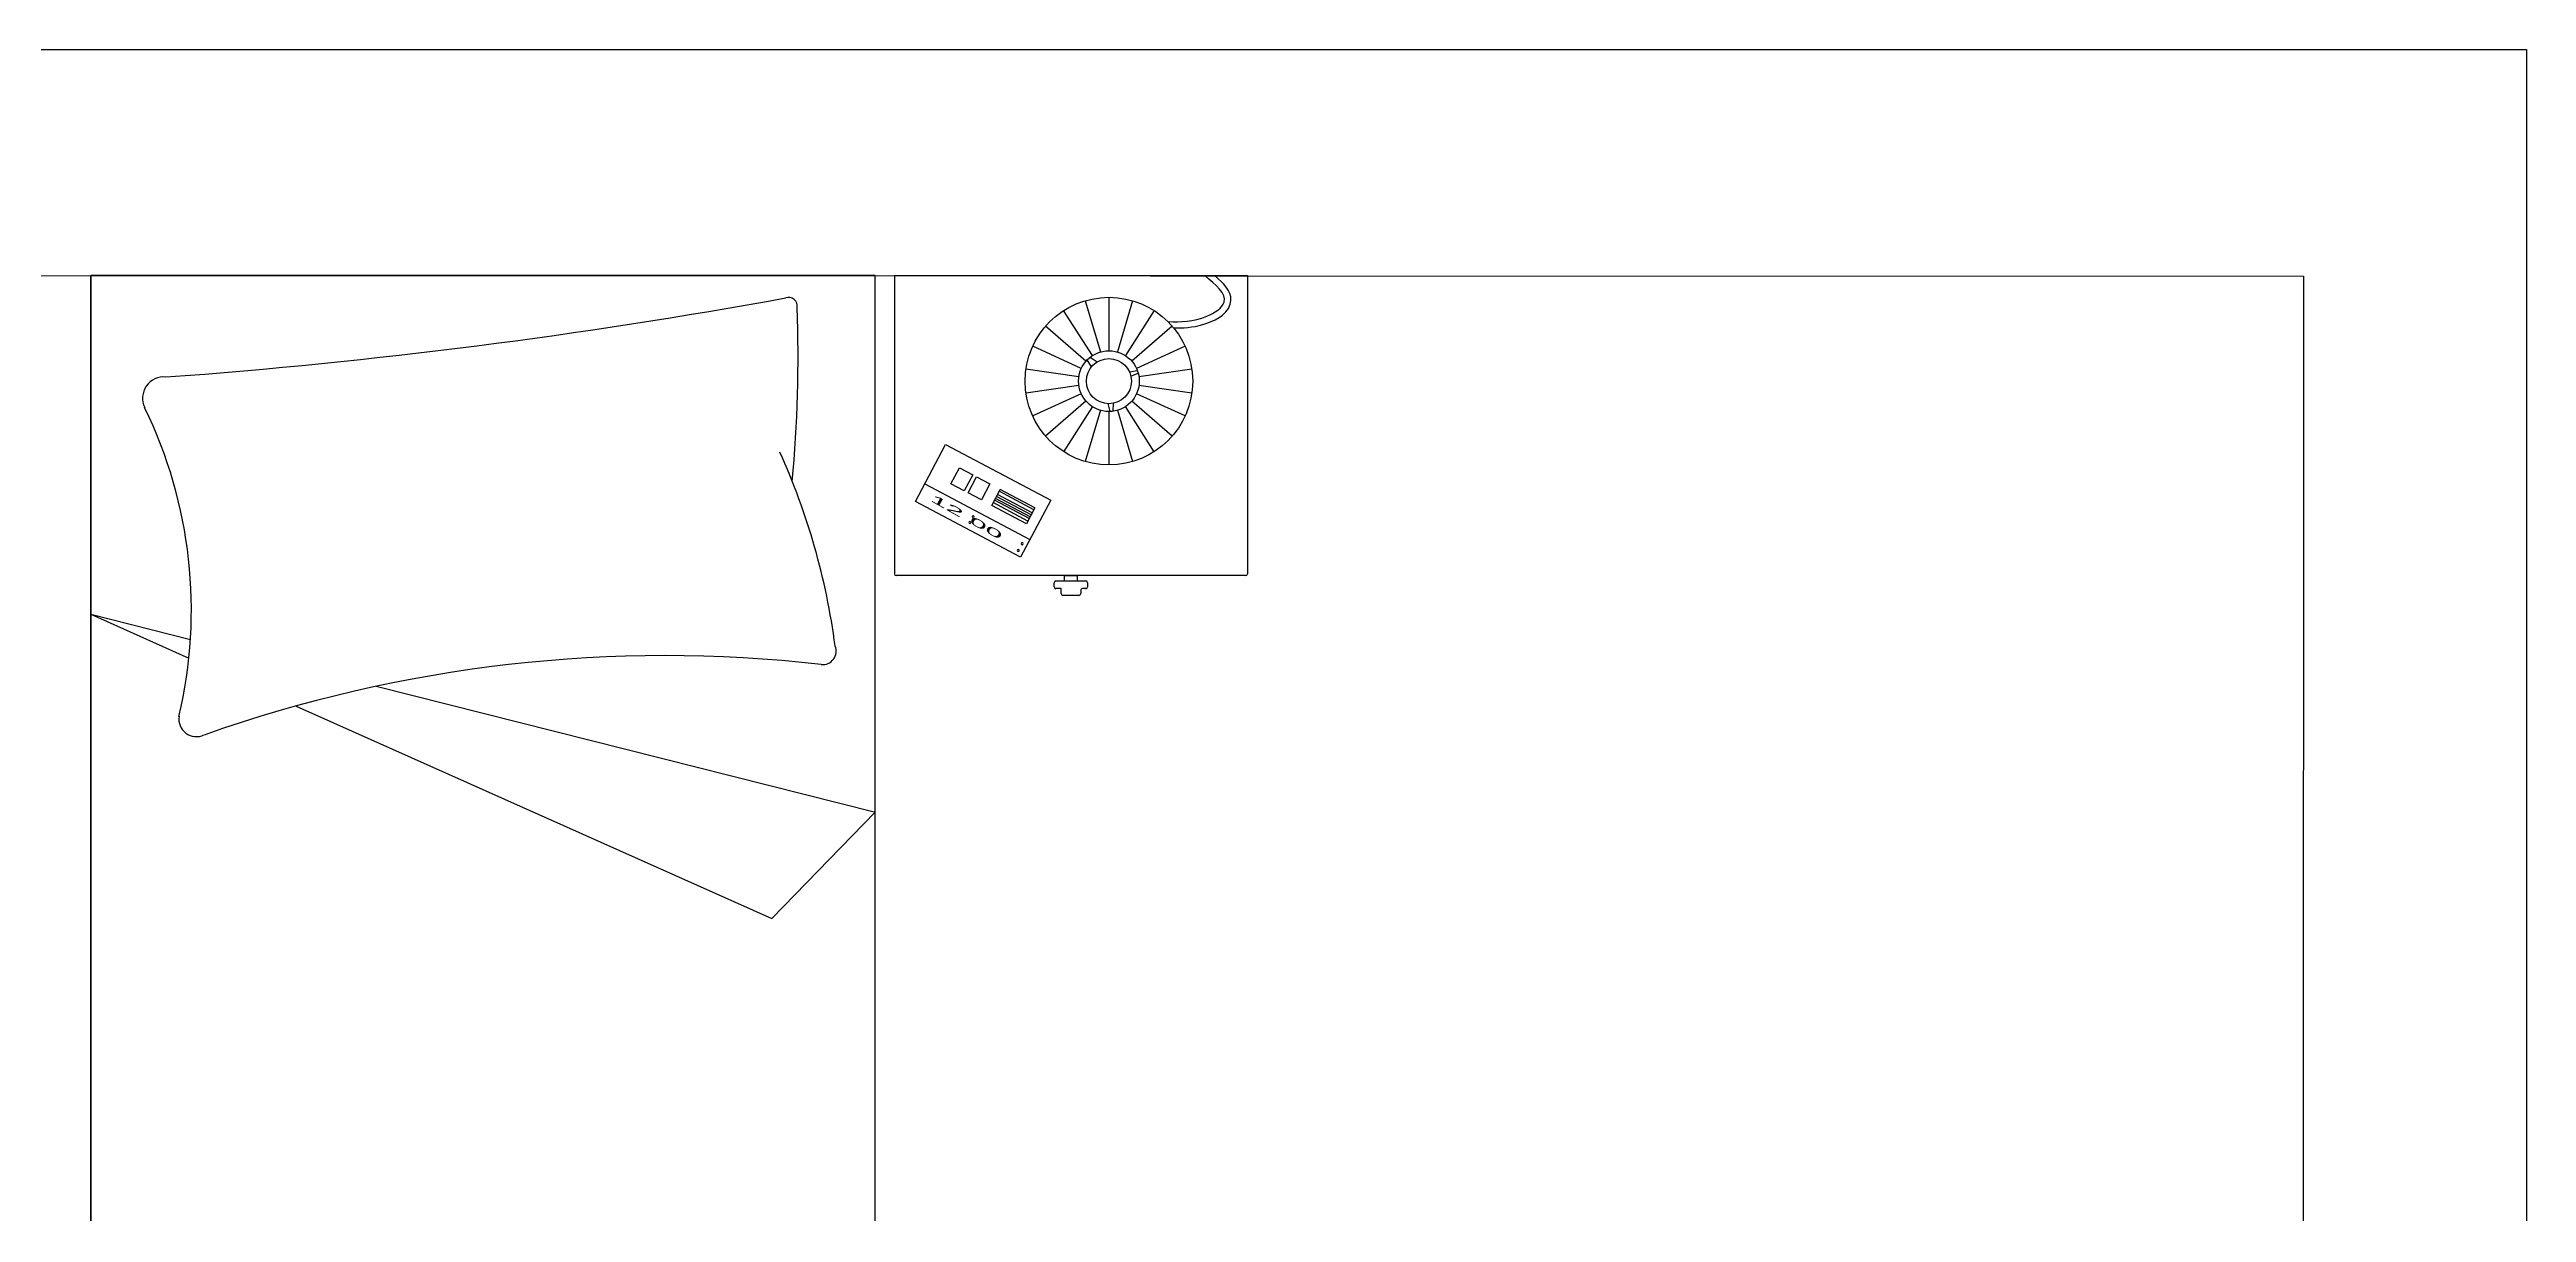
# Model space of a CAD drawing. Header units: inches. Extents: x -902 to 12417, y -2973 to 6117.
# Drawn here: x 7634 to 7934.1, y -1259.4 to -1118.6 of the extents above; entities that cross this region are included whole.
import ezdxf

# ---------------------------------------------------------------- set-up
doc = ezdxf.new("R2010")
doc.units = ezdxf.units.IN
doc.header["$MEASUREMENT"] = 0
doc.layers.add('ARREDI_attrezzature', color=175, linetype='Continuous')
doc.layers.add('Layer1', color=1, linetype='Continuous')
doc.styles.get("Standard").update_dxf_attribs({"font": 'arial.ttf'})

msp = doc.modelspace()

# ---------------------------------------------------------------- linework, layer by layer
at = {"layer": 'ARREDI_attrezzature'}
for p, q in [((7639.04, -1145.98), (7639.04, -1335.98)), ((7734.04, -1145.98), (7639.04, -1145.98)), ((7734.04, -1145.98), (7639.04, -1145.98)), ((7639.04, -1145.98), (7639.04, -1335.98)), ((7734.04, -1182.31), (7734.04, -1145.98)), ((7736.38, -1145.98), (7779.13, -1145.98)), ((7736.38, -1145.98), (7779.13, -1145.98)), ((7736.38, -1145.98), (7736.38, -1182.09)), ((7779.13, -1145.98), (7779.13, -1182.09)), ((7759.5, -1149.02), (7761.33, -1155.23)), ((7762.36, -1148.61), (7762.36, -1155.08)), ((7762.36, -1148.61), (7762.36, -1155.08)), ((7765.22, -1149.02), (7763.4, -1155.23)), ((7760.37, -1155.67), (7756.87, -1150.22)), ((7767.85, -1150.22), (7764.35, -1155.67)), ((7759.02, -1157.23), (7753.13, -1154.54)), ((7759.58, -1156.35), (7754.69, -1152.11)), ((7770.04, -1152.11), (7765.14, -1156.35)), ((7771.6, -1154.54), (7765.71, -1157.23)), ((7758.72, -1158.24), (7752.31, -1157.32)), ((7760.26, -1157.03), (7759.73, -1156.19)), ((7760.92, -1156.45), (7760.08, -1155.88)), ((7764.84, -1157.62), (7765.8, -1157.46)), ((7765.02, -1158.17), (7765.91, -1157.78)), ((7772.41, -1157.32), (7766, -1158.24)), ((7758.72, -1159.28), (7752.31, -1160.21)), ((7759.02, -1160.29), (7753.13, -1162.98)), ((7771.6, -1162.98), (7765.71, -1160.29)), ((7772.41, -1160.21), (7766, -1159.28)), ((7759.58, -1161.17), (7754.69, -1165.41)), ((7760.37, -1161.85), (7756.87, -1167.3)), ((7761.33, -1162.29), (7759.5, -1168.5)), ((7762.23, -1161.48), (7762.47, -1162.44)), ((7762.36, -1162.44), (7762.36, -1168.91)), ((7762.36, -1162.44), (7762.36, -1168.91)), ((7762.86, -1161.44), (7762.85, -1162.41)), ((7763.4, -1162.29), (7765.22, -1168.5)), ((7767.85, -1167.3), (7764.35, -1161.85)), ((7770.04, -1165.41), (7765.14, -1161.17)), ((7738.93, -1173.33), (7742.58, -1166.43)), ((7742.58, -1166.43), (7755.31, -1173.18)), ((7743.23, -1171.2), (7744.26, -1169.25)), ((7744.26, -1169.25), (7745.87, -1170.11)), ((7740.07, -1171.18), (7752.79, -1177.93)), ((7744.84, -1172.05), (7743.23, -1171.2)), ((7745.87, -1170.11), (7744.84, -1172.05)), ((7745.3, -1172.29), (7746.33, -1170.35)), ((7746.91, -1173.15), (7745.3, -1172.29)), ((7746.33, -1170.35), (7747.94, -1171.21)), ((7747.94, -1171.21), (7746.91, -1173.15)), ((7748.16, -1173.81), (7749.19, -1171.87)), ((7752.81, -1175.19), (7748.61, -1172.96)), ((7752.94, -1174.96), (7748.74, -1172.73)), ((7753.08, -1174.69), (7748.88, -1172.47)), ((7753.27, -1174.33), (7749.07, -1172.1)), ((7753.39, -1174.1), (7749.19, -1171.87)), ((7751.65, -1180.08), (7738.93, -1173.33)), ((7752.36, -1176.04), (7748.16, -1173.81)), ((7752.54, -1175.7), (7748.34, -1173.47)), ((7752.71, -1175.39), (7748.51, -1173.16)), ((7755.31, -1173.18), (7751.65, -1180.08)), ((7753.39, -1174.1), (7752.36, -1176.04)), ((7734.04, -1335.98), (7734.04, -1182.31)), ((7734.04, -1335.98), (7734.04, -1182.31)), ((7778.91, -1182.31), (7736.6, -1182.31)), ((7755.73, -1183.67), (7755.73, -1183.17)), ((7755.95, -1182.95), (7759.56, -1182.95)), ((7756.57, -1183.89), (7755.95, -1183.89)), ((7756.57, -1184.48), (7756.57, -1183.89)), ((7758.72, -1184.7), (7756.79, -1184.7)), ((7757, -1182.95), (7757, -1182.31)), ((7757, -1182.31), (7758.5, -1182.31)), ((7758.5, -1182.31), (7758.5, -1182.95)), ((7758.94, -1184.11), (7758.94, -1184.48)), ((7759.56, -1183.89), (7759.16, -1183.89)), ((7759.78, -1183.17), (7759.78, -1183.67)), ((7639.04, -1186.99), (7651.11, -1190.04)), ((7639.04, -1186.99), (7650.92, -1192.3)), ((7673.6, -1195.71), (7734.07, -1210.97)), ((7663.91, -1198.1), (7721.53, -1223.82)), ((7721.53, -1223.82), (7734.04, -1210.97))]:
    msp.add_line(p, q, dxfattribs=at)
for radius in [10.15, 3.68, 2.73]:
    msp.add_circle((7762.36, -1158.76), radius, dxfattribs=at)
for centre, radius, start, end in [((7596.63, -455.33), 704.81, 274.18947, 280.34596), ((7723.56, -1149.67), 1.05, 350.157, 109.5559), ((7562.55, -1155.84), 162.16, 354.6669, 2.1166), ((7647.89, -1160.83), 2.58, 84.9795, 205.9937), ((7595.3, -1186.47), 55.92, 346.6804, 25.9937), ((7646.99, -1201.59), 82.91, 7.4573, 24.3977), ((7745.51, -1175.88), 0.13, 90, 270), ((7745.51, -1175.88), 0.13, 270, 90), ((7745.91, -1175.22), 0.13, 90, 270), ((7745.91, -1175.22), 0.13, 270, 90), ((7751.85, -1178.44), 0.13, 90, 270), ((7751.85, -1178.44), 0.13, 270, 90), ((7751.38, -1179.26), 0.13, 90, 270), ((7751.38, -1179.26), 0.13, 270, 90), ((7736.6, -1182.09), 0.222, 180, 270), ((7755.95, -1183.17), 0.222, 90, 180), ((7755.95, -1183.67), 0.222, 180, 270), ((7756.79, -1184.48), 0.222, 180, 270), ((7758.72, -1184.48), 0.222, 270, 0), ((7759.16, -1184.11), 0.222, 90, 180), ((7759.56, -1183.17), 0.222, 0, 90), ((7759.56, -1183.67), 0.222, 270, 0), ((7778.91, -1182.09), 0.222, 270, 0), ((7727.7, -1191.46), 1.62, 263.538, 22.6445), ((7708.68, -1359.42), 167.42, 83.538, 109.5152), ((7651.84, -1199.67), 2.14, 171.3347, 294.9745)]:
    msp.add_arc(centre, radius, start, end, dxfattribs=at)
msp.add_spline([(7769.51, -1151.55), (7774.22, -1150.91), (7776.33, -1149.19), (7773.96, -1145.98)], degree=3, dxfattribs=at)
msp.add_open_spline([(7770.21, -1152.32), (7771.33, -1152.33), (7772.5, -1152.28), (7775.01, -1151.5), (7776.59, -1150.91), (7777.45, -1148.19), (7776.5, -1147.2), (7775.46, -1146.24), (7775.31, -1146.11), (7775.15, -1145.98)], degree=3, knots=[0.0077183, 0.0077183, 0.0077183, 0.0077183, 0.0428867, 0.0428867, 0.0785443, 0.0785443, 0.1084778, 0.1084778, 0.1132873, 0.1132873, 0.1132873, 0.1132873], dxfattribs=at)
at = {"layer": 'Layer1'}
for p, q in [((7361.03, -1118.6), (7906.76, -1118.6)), ((7906.76, -1118.6), (7934.06, -1118.6)), ((7934.06, -1118.6), (7934.06, -2191.76)), ((7361.04, -1145.91), (7907.05, -1146.05)), ((7639.04, -1516.47), (7639.04, -1145.98)), ((7907.05, -1146.05), (7906.77, -2241.3))]:
    msp.add_line(p, q, dxfattribs=at)

# ---------------------------------------------------------------- texts
at = {"layer": 'ARREDI_attrezzature', "width": 3}
msp.add_text('12 00', height=0.931, rotation=330.6435, dxfattribs=at).set_placement((7740.64, -1173.21))

doc.saveas('drawing.dxf')
